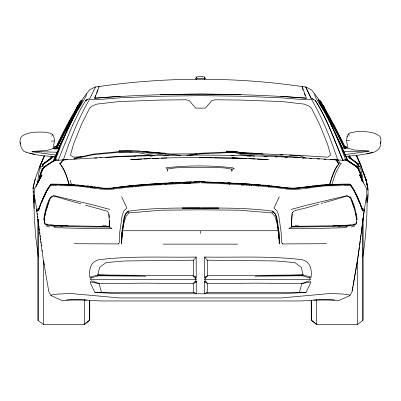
<?xml version="1.0" encoding="UTF-8"?>
<svg xmlns="http://www.w3.org/2000/svg" width="401" height="401" viewBox="0 0 401 401"><rect width="100%" height="100%" fill="white"/><g stroke="black" fill="none" stroke-linecap="round" stroke-linejoin="round"><path stroke-width="0.6" d="M38.336 257.026L35.544 235.417L34.255 216.049L33.965 202.866L34.376 188.971L38.105 182.069L36.11 186.39M38.01 219.247L38.065 320.454L43.569 324.494L84.29 324.494L89.714 320.123L89.774 300.6M43.674 260.956L43.589 324.494M84.355 299.813L84.29 324.494L89.714 320.123L89.649 300.6M138.3 186.39L138.3 185.252M196.234 293.768L196.234 280.986L196.149 282.028L193.207 283.637L146.089 283.151L99.102 283.567L90.776 281.988M362.855 218.625L362.905 320.454L357.416 324.494L316.7 324.494L311.276 320.123L311.216 300.6M310.996 277.687C312.158 270.254 310.61 261.668 302.068 259.733C269.843 255.683 237.121 257.632 204.7 257.041L204.66 277.271L205.252 278.354L204.655 279.437L205.252 280.75L207.683 283.637L207.197 292.329L204.791 293.722M311.341 300.6L311.276 320.123L316.7 324.494L316.635 299.813M367.075 201.362L366.679 188.971L359.441 174.615L362.494 181.663M379.005 135.693C372.238 131.047 363.441 131.503 355.597 131.723C354.023 132.776 346.464 131.994 349.111 135.603M38.08 320.454L38.135 219.247M362.925 320.454L362.975 218.625M367.085 194.801C367.291 215.613 366.118 236.48 362.72 257.026M44.31 155.984L40.05 165.337L35.248 178.846L33.093 187.889L33.388 200.33M122.215 236.54L122.636 230.73L123.949 223.041L125.859 216.52L128.906 212.926L161.473 210.194L200.445 209.813L239.417 210.194L271.988 212.926L275.036 216.52L276.941 223.041L278.404 232.876M165.608 183.377L165.588 184.55L166.986 183.362M356.81 218.896L356.669 222.57L355.837 224.5L353.847 225.357L346.825 226.134L332.92 226.585L291.978 227.011L289.246 228.239M33.965 202.866L34.296 197.613L34.651 197.733L35.138 199.498L37.103 211.793M89.894 277.687C88.736 270.254 90.285 261.668 98.821 259.733C131.047 255.683 163.773 257.632 196.194 257.041L193.673 260.189L193.207 275.753L196.234 279.437L195.638 280.75L193.207 283.637L193.698 292.329L196.104 293.722M204.375 79.543L204.274 76.897L200.525 76.506L196.781 76.897L195.031 78.992M367.662 200.33C369.206 189.523 366.664 178.801 361.852 169.102M121.864 238.996L121.994 236.129M350.349 225.056L332.99 225.808L291.923 226.339L291.342 225.392L292.098 213.693M347.186 185.528L347.256 184.305M380.389 143.603L380.494 141.799M254.695 156.184L241.096 154.666L235.908 152.781L226.63 152.435L226.66 151.162L236.48 151.312L241.166 153.002L298.068 155.332L302.103 156.51L306.083 158.265M54.13 149.182L54.596 146.936L55.388 146.32M200.961 208.179L218.776 208.109L182.119 208.109L200.971 208.014C224.936 207.999 249.016 207.898 272.795 211.212L275.357 213.713L276.78 217.292L279.171 232.926L279.562 243.943L279.191 243.252L278.795 232.886L276.444 217.402L275.051 213.813L272.52 211.317L271.988 212.926M347.211 137.142L347.316 136.069L348.414 133.864M361.121 233.768L362.193 225.307M362.268 224.705L363.401 215.743M359.527 245.903L360.168 241.046M360.329 239.833L360.97 234.976M292.249 212.585L291.266 226.164L291.978 227.011M43.714 219.663C44.882 211.878 46.586 203.698 50.646 196.946M196.68 79.543L196.781 76.897M363.481 215.177L365.918 199.498L366.404 197.733L366.76 197.613L367.09 202.866M357.867 257.397L359.351 247.111M235.908 152.781L236.044 151.859L226.625 151.733M357.777 258.003L353.131 285.432M310.605 281.176L310.184 283.803L305.973 292.409L281.216 293.773L119.678 293.773L94.917 292.409L90.711 283.803L90.29 281.176M44.511 217.282L46.18 209.728M347.151 136.26L346.439 140.225L347.948 148.134L353.953 149.979L369.08 150.941L343.587 151.753M357.015 167.558L356.705 166.861L357.301 163.558L359.527 169.738M57.413 152.25L31.92 151.438L47.047 150.475L53.052 148.631L54.561 140.721L53.849 136.756M122.094 233.828L122.631 231.046M352.053 290.941L352.895 286.655M38.797 181.031L40.025 175.057L43.433 167.558L53.719 160.691L55.739 159.819L53.934 160.48L43.669 167.337L40.275 174.861L39.283 179.628M39.012 180.991L40.275 174.861L43.739 167.317L53.719 160.691L56.691 159.809L58.2 160.3L65.002 143.513M37.579 183.573L38.095 181.157M40.501 173.693L40.887 171.879M80.837 101.242L81.568 100.38L82.03 100.521L80.897 103.864L73.363 117.363L58.772 148.2M82.03 100.521L80.932 103.894M231.467 171.463L231.728 170.255L231.357 169.137C220.996 166.57 210.049 168.214 199.492 167.342C188.931 168.214 177.984 166.57 167.628 169.137L165.994 167.844C188.089 165.292 210.891 165.292 232.986 167.844L234.289 168.856L231.357 169.137L232.234 169.949L232.374 170.816M55.714 185.648L55.98 184.445M98.415 275.783L91.618 277.883L90.24 277.051L97.839 274.976L145.844 276.199L98.415 275.783L97.839 274.976L99.628 267.357L106.064 262.56L124.932 260.966L193.673 260.189M35.248 178.846L33.093 187.889M206.675 292.329L299.452 292.329L301.793 283.567L309.562 280.73M56.401 185.307L56.757 184.149M75.804 110.791L77.388 105.899L79.228 104.19L80.872 101.278L86.611 93.644L86.05 95.944L84.822 98.35L76.15 112.776L68.115 128.425L61.448 144.059L55.283 160.049L54.656 159.924L53.298 160.515C61.834 141.969 69.699 123.007 80.075 105.388M167.628 169.137L167.252 170.255L167.513 171.463M40.812 176.971L41.614 174.615L38.561 181.663M46.326 209.132L49.749 199.066M63.183 160.475C70.085 139.443 78.27 118.711 89.443 99.543L95.553 99.764L120.31 97.809L160.38 96.215L200.525 95.654L240.675 96.215L280.745 97.809L305.502 99.764L311.612 99.543C322.785 118.711 330.97 139.443 337.873 160.475M95.127 87.699L95.368 86.907L89.624 89.764L86.581 93.608M41.99 166.61L42.837 164.255L52.491 156.946M41.945 166.856L42.957 164.049L50.962 158.33M41.082 171.332L42.26 168.049M42.852 166.41L43.699 164.054L51.709 158.345L52.636 156.54M326.67 243.713L282.454 243.938L282.57 243.613M39.584 208.134L38.511 210.475L36.847 210.846L36.691 209.167L38.541 208.796C42.21 200.555 44.967 191.723 50.611 184.515L51.428 184.069L69.589 184.42M41.689 202.385L46.782 190.921L50.737 185.001L51.569 184.605L70.325 184.951L70.2 184.435L70.345 185.021L90.135 186.711L107.463 188.806L133.322 185.944L155.543 184.184L200.525 181.914L245.512 184.184L267.733 185.944L293.592 188.806L310.92 186.711L330.71 185.021L330.865 184.445L329.637 184.55M97.949 89.974L94.666 98.225C165.087 92.751 235.999 92.751 306.419 98.19M39.694 207.327L40.351 205.593M41.223 203.282L42.752 199.237M96.746 93.117L99.077 86.521C166.184 76.827 234.866 76.827 301.973 86.521L303.076 90.014M91.333 95.508L93.829 90.41M54.616 159.909L59.448 147.839L54.656 159.924L57.649 160.26M44.055 156.54L39.298 168.179L44.331 155.984M54.215 147.989L54.641 146.956L55.433 146.34M65.042 143.533L72.551 125.237M142.275 151.433L165.533 153.222L165.362 153.623L153.728 152.656M51.889 136.099C54.536 132.49 46.977 133.272 45.403 132.22C37.559 131.999 28.762 131.543 21.995 136.19M356.735 221.798L355.903 223.723L353.913 224.585L345.973 225.427M54.205 160.33L56.18 155.844M56.671 154.726L57.413 153.042M95.794 95.553L94.631 98.19L120.285 96.23M36.065 186.305L38.015 181.904L42.04 174.981L40.09 178.861M93.864 90.446L95.097 87.664M274.154 207.588L279.291 196.741M98.776 87.263L99.112 86.561L95.398 86.942M44.045 196.52L46.641 191.092M55.774 148.831L62.3 135.348L72.145 116.706L80.872 101.278L81.558 101.994M55.503 149.147L62.496 134.861L72.26 116.551L81.268 100.756L81.603 100.415L82.125 101.167M56.366 148.946L63.358 134.661L73.122 116.35L82.13 100.556M91.303 95.473L89.984 98.27L85.724 100.445L80.601 109.077M56.441 149.052L63.553 134.626L73.323 116.24L81.854 101.283M72.591 125.262L80.561 109.047M57.939 149.097L69.208 126.541M72.24 120.495L72.792 119.398M50.09 158.545L51.213 156.32M54.862 149.077L66.636 125.703M39.027 208.941L38.571 209.848L36.867 210.104M21.499 136.4C18.556 140.911 20.271 147.538 23.769 151.212C33.569 155.523 44.691 155.583 55.173 156.931M154.676 155.783L136.866 152.475L127.874 151.924L119.162 151.994L119.067 151.292L119.368 150.706L128.576 150.42L137.363 150.856L180.535 155.362M52.01 156.29L50.847 158.545L42.837 164.255L44.16 163.718M56.927 146.711L58.361 144.049M76.225 112.876L76.812 111.794M78.571 108.556L81.213 103.699M195.638 278.354L196.229 277.271L196.194 257.041M199.914 182.776C171.849 184.059 143.683 184.916 115.824 188.771C100.636 191.192 85.428 185.523 70.16 185.773C63.634 186.28 56.175 183.688 49.97 185.949C44.531 193.302 41.293 202.064 38.386 210.59L36.686 210.846L43.092 258.745L48.817 291.682L50.977 295.582L62.646 300.805C76.33 297.903 90.42 301.121 104.225 300.961L296.665 300.961C310.469 301.121 324.564 297.903 338.243 300.805L349.913 295.582L352.078 291.682L357.802 258.745L364.208 210.846L364.364 209.167L362.514 208.796C358.845 200.555 356.088 191.723 350.444 184.515L349.627 184.069L341.311 184.169L330.85 184.435L330.73 184.951L349.487 184.605L350.319 185.001L354.268 190.921L359.366 202.385M66.621 125.724L80.531 100.736M119.112 151.623L93.979 154.034L74.205 158.32L73.974 158.721L93.649 154.661L119.378 152.255L132.265 152.074M109.824 209.432L94.681 205.317L53.749 195.623C48.035 197.693 48.747 205.402 46.23 209.903C45.463 214.595 42.717 219.868 45.057 224.5L47.042 225.357L54.065 226.134L83.062 226.911L108.912 227.011L111.648 228.239M74.225 243.713L118.44 243.938L119.368 242.52L119.764 232.259L122.19 215.232L123.874 210.976L126.922 207.959M46.902 190.55L48.651 187.969M49.704 186.42L50.757 184.871L51.574 184.445L58.03 184.49M135.648 186.866L136.641 185.407M318.93 101.167L319.452 100.415L319.823 100.721L321.863 104.16L323.667 105.899L325.291 110.761M302.479 275.783L309.271 277.883L310.655 277.051L303.056 274.976L255.051 276.199L302.479 275.783L303.056 274.976L301.266 267.357L294.825 262.56L275.958 260.966L207.217 260.189L204.7 257.041M108.912 227.011L109.623 226.164L108.861 214.465L108.646 212.841L107.057 211.111L85.659 205.217M50.977 295.582L51.518 294.946L58.035 294.038L70.837 293.517L119.678 297.948L281.216 297.948L330.058 293.517L342.86 294.038L349.371 294.946L349.913 295.582M205.252 278.354L207.688 275.753L207.217 260.189M41.158 166.48C38.331 170.58 38.691 176.47 37.829 181.217M292.249 212.841L293.833 211.111L296.254 210.234L305.697 207.979L318.81 204.184M319.497 101.994L320.183 101.278L314.439 93.644L315.006 95.944L316.234 98.35L324.905 112.776L332.94 128.425L339.607 144.059L345.772 160.049L347.336 160.691L357.622 167.558L360.73 174.35L362.083 180.921M310.118 281.988L301.793 283.567L254.8 283.151L207.683 283.637L204.746 282.028L205.783 281.201M195.107 277.888L196.144 277.081L193.207 275.753L97.839 274.976M91.618 277.883L90.009 279.432L196.234 279.437M50.962 197.392L52.506 196.269L54.265 196.119L61.273 198.264M44.812 167.011L46.867 165.638M48.411 164.61L49.955 163.583M52.01 162.21L56.145 159.849M85.759 100.476L87.533 99.408M268.349 187.192L270.625 186.184M353.261 224.65L354.75 224.004M85.764 100.375L86.892 99.989M291.066 209.432L306.214 205.317L347.141 195.623L349.933 197.392L351.035 199.247L354.664 209.903L356.745 219.668M339.622 198.264L346.629 196.119L348.384 196.269L349.933 197.392M321.191 203.492L322.98 202.976M324.173 202.63L339.066 198.44M345.221 156.5L357.983 155.197L366.529 153.884L372.524 152.159M43.433 167.558L44.486 167.272M319.487 100.38L319.026 100.521L319.371 102.135M366.529 153.884C372.554 153.182 380.474 151.202 380.619 143.728C380.975 141.022 381.406 138.175 379.501 135.904M351.341 226.946L354.584 226.184M54.21 140.951L51.288 141.202M336.78 159.829L342.81 160.315L346.439 159.909L347.757 160.515L334.955 132.776M105.949 225.708L104.761 225.953L102.606 225.593M65.959 159.743L67.167 159.498L62.807 160.019L61.283 162.811L59.759 163.488C64.566 169.553 66.982 176.991 69.042 184.345L71.438 184.415L70.17 180.239M298.449 225.593L296.294 225.953L295.101 225.708M186.786 155.372L200.049 153.277L226.755 152.034M368.975 151.277L344.82 154.631M189.763 155.403L200.009 153.889L231.678 152.49L236.615 152.766M294.003 188.249L314.259 185.858M58.24 160.315L63.037 159.814M90.17 187.838L96.345 187.312M315.492 185.758L319.181 185.442M320.409 185.337L323.487 185.077M324.715 184.971L328.404 184.655M94.521 158.174L96.987 157.999M100.075 157.778L101.308 157.688M105.623 157.382L120.425 156.325L152.701 155.072M84.486 156.485L73.323 157.172L70.431 155.067L73.478 144.275L81.614 124.135L89.669 108.059L92.22 105.954L96.816 104.105L118.927 101.573L159.403 100.08L186.099 99.774L189.362 100.761L195.663 108.095L205.392 108.095L211.693 100.761L214.956 99.774L241.653 100.08L282.129 101.573L304.239 104.105L308.835 105.954L311.387 108.059L319.442 124.135L327.577 144.275L330.625 155.067L327.732 157.172L299.828 155.453L289.246 155.162M160.45 183.447L132.972 185.483L113.162 187.914M161.693 183.372L166.671 183.062M168.535 182.951L173.513 182.64M175.377 182.525L181.528 182.249M338.755 226.75L339.953 226.68M345.943 226.349L347.141 226.284M330.8 184.996L338.188 184.65M141.869 159.077L130.606 159.588C157.889 157.884 185.237 157.262 212.57 157.793M143.748 158.991L150.009 158.706M152.51 158.59L158.771 158.305M161.272 158.189L166.906 157.934M184.59 182.124L191.332 181.843M194.4 181.718L204.816 181.643M346.705 227.648L318.965 228.385L288.86 228.415M119.067 151.292L127.869 151.002L136.791 151.508L168.325 155.543M196.831 78.456L204.224 78.456M332.99 225.808L346.895 225.362M134.004 156.59L135.247 156.56M150.134 156.195L151.994 156.149M166.886 155.783L168.124 155.753M349.742 158.555L350.95 158.53L358.218 164.255L359.065 166.61M241.818 185.056L243.061 185.036M160.485 94.631L200.525 94.075L240.57 94.631M342.233 148.21L347.948 148.134M69.498 185.362L75.704 185.287M94.917 292.409L194.219 292.329M112.034 228.415L81.929 228.385L54.19 227.648M303.056 274.976L207.688 275.753L204.746 277.081L205.788 277.888M165.257 154.004L196.816 153.809M343.025 184.49L349.482 184.445L350.299 184.871L351.351 186.42M98.32 226.314L109.002 226.239L109.714 225.392L109.132 226.339L98.32 226.314L68.065 225.808L50.701 225.056M237.723 244.129L163.167 244.129M190.766 183.247L183.387 183.247L184.505 183.733M122.636 230.73L278.259 230.73M204.655 279.437L310.885 279.432L309.271 277.883M66.581 300.058L86.581 300.058M313.848 300.058L334.474 300.058M364.188 210.104L362.484 209.848L361.797 208.485M302.73 226.314L292.053 226.239L291.342 225.392M231.061 155.723L234.169 155.783M325.532 185.287L331.737 185.362M299.452 292.329L305.973 292.409M53.052 148.631L58.767 148.706M213.813 157.814L244.329 158.335L268.379 159.588L257.111 159.077M151.703 184.635L161.032 184.786M199.492 157.538L244.329 158.335L232.079 157.934L237.708 158.189M50.1 158.53L51.914 158.565M247.196 156.104L250.921 156.195M263.948 156.515L267.051 156.59M349.712 140.706L346.79 140.455M279.908 154.906L283.021 154.992M54.16 225.362L68.065 225.808M330.239 159.668L333.752 159.798M275.051 156.896L277.512 156.991M284.89 157.292L287.352 157.392M219.527 182.249L223.818 182.425M200.976 182.776C229.046 184.059 257.206 184.916 285.071 188.771C300.259 191.192 315.467 185.523 330.73 185.773C337.261 186.28 344.715 183.688 350.92 185.949C356.364 193.302 359.602 202.064 362.504 210.59L364.208 210.846L362.544 210.475L360.629 205.833M240.214 158.305L246.47 158.59M248.976 158.706L255.231 158.991M62.867 184.65L70.255 184.996M294.73 157.688L296.6 157.788M302.214 158.084L304.088 158.184M309.702 158.48L311.572 158.58M317.191 158.876L319.687 159.012M239.698 152.936L247.723 153.377M250.189 153.518L255.126 153.789M286.67 187.848L293.397 188.214M53.914 226.284L55.112 226.349M61.102 226.68L62.3 226.75M227.542 182.64L230.65 182.836M236.249 183.177L238.114 183.292M239.362 183.372L249.838 184.084M238.505 152.235L260.094 153.608L263.171 154.144M324.033 159.277L325.893 159.392M280.745 96.265L306.389 98.225L302.309 87.223M252.269 184.27L255.918 184.55M257.136 184.64L260.785 184.921M262.61 185.061L266.259 185.342M146.38 152.049L148.215 152.2M150.054 152.355L152.5 152.555M304.274 187.257L311.066 187.838M72.646 184.655L74.491 184.811M77.568 185.077L78.796 185.182M81.874 185.442L83.719 185.598M86.796 185.858L88.641 186.019M55.082 225.427L47.138 224.585L45.153 223.723L44.321 221.798L44.245 218.896M301.943 86.561L305.657 86.942L311.106 98.235L315.331 100.445C327.211 119.027 334.399 140.054 342.855 160.3L344.364 159.809L345.812 160.034M91.097 186.275L92.325 186.425M94.165 186.655L95.393 186.806M97.232 187.036L98.461 187.187M56.18 155.127L32.025 151.773M268.084 185.483L269.943 185.728M271.181 185.894L273.046 186.139M275.527 186.465L277.387 186.716M278.625 186.876L285.452 187.778M46.31 226.184L49.554 226.946M300.259 157.723L297.973 157.157L241.141 153.693L236.044 151.859M356.564 167.272L357.622 167.558L360.725 174.365L361.988 180.495M61.829 198.44L80.892 203.838M29.674 153.002L34.471 154.38M26.677 152.139L26.952 152.245M356.895 163.718L358.218 164.255L349.291 157.849L348.364 156.044M345.376 159.568L347.978 160.681L348.198 160.891L346.173 160.019L356.705 166.861M46.3 224.004L47.794 224.65M129.488 185.678L132.896 187.192M313.557 99.373L311.106 98.235L305.687 86.907L311.432 89.764L314.474 93.608M345.918 159.428L346.795 159.834M346.399 159.924L347.712 160.53L342.284 148.2L327.727 117.338M357.191 167.312L357.622 167.558L361.03 175.057L362.379 181.628M53.418 156.601L54.997 157.603M348.083 156.626L350.965 158.545L349.552 155.748M350.048 157.849L358.053 163.568L359.055 166.36M91.333 280.73L99.102 283.567L101.443 292.329M345.667 146.32L346.459 146.936L346.885 147.969L345.622 146.34M195.112 281.201L196.149 282.028M228.154 183.187L229.046 184.049M273.968 207.959L277.021 210.976L278.705 215.232L281.131 232.259L281.527 242.52L282.454 243.938M359.587 166.4L360.755 168.44L362.825 179.082M320.524 100.736L334.419 125.703M358.053 163.568L359.045 166.35M204.274 76.897L206.024 78.992M350.248 196.946C354.309 203.698 356.008 211.878 357.181 219.663M257.793 184.921L258.785 186.38M315.296 100.476C327.171 119.057 334.359 140.074 342.81 160.315M322.62 108.22L324.118 110.876M322.579 108.255L320.158 103.864M319.787 100.756L328.795 116.551L338.559 134.861L345.281 148.601M324.153 110.846L327.692 117.363M319.256 102.621L321.602 106.937M322.188 108.019L322.775 109.097M320.945 105.418L319.412 102.1M121.603 196.741L126.741 207.588M349.045 156.29L350.208 158.545M334.434 125.724L345.637 147.969M331.02 124.891L342.845 148.545M338.91 141.794L342.198 148.4M52.586 134.36L53.684 136.566M344.559 148.555L337.447 134.129L327.677 115.744L318.534 99.719L327.878 115.854L337.642 134.165L344.634 148.45M345.281 148.831L338.755 135.348L328.91 116.706L320.183 101.278L321.828 104.19L323.627 105.934L325.251 110.791M355.191 192.721L360.053 203.858M356.659 155.814L361.757 168.179L356.494 155.433L361.005 165.337L366.248 180.741L367.993 189.929L365.807 178.846L367.963 187.889M342.354 149.743L345.562 157.032M119.368 150.706L119.568 151.202M362.218 170.315L366.248 180.741L365.807 178.846M304.304 93.117L305.231 95.588M118.32 243.613L118.44 243.938M351.306 199.066L354.73 209.132M128.906 212.926L128.37 211.317L125.844 213.813L124.445 217.402L122.094 232.886L121.704 243.252L121.328 243.943L121.724 232.926L124.109 217.292L125.538 213.713L128.099 211.212C151.879 207.898 175.959 207.999 199.919 208.014L199.934 208.179M344.299 184.149L344.654 185.307M355.752 213.332L356.188 215.131M345.076 184.445L345.341 185.648M74.205 158.32L74.406 159.252M362.664 179.859L363.306 182.881M360.113 171.382L360.629 173.803M165.533 153.222L165.733 154.21M278.264 231.046L278.901 236.129M43.749 261.011L43.94 262.214M44.13 263.417L44.316 264.625M42.14 250.139L42.316 251.347M37.338 213.487L37.493 214.615M40.165 235.587L40.326 236.801M40.566 238.62L40.727 239.833M40.967 241.653L41.128 242.866M41.368 244.685L41.529 245.903M37.729 216.339L37.879 217.537M38.105 219.327L38.331 221.121M38.561 222.911L38.712 224.104M38.937 225.913L39.092 227.121M39.323 228.936L39.473 230.144M39.779 232.56L39.935 233.768M229.357 183.267L229.487 184.48M204.746 282.028L204.655 280.986L204.655 293.768M108.997 214.254L109.267 217.638M278.585 235.317L278.82 238.369M33.408 191.107L33.483 192.305M33.408 191.177L33.483 192.4M20.506 142.295L20.611 144.099M53.799 184.305L53.869 185.528M109.468 220.54L109.684 224.786M278.976 237.848L279.026 238.996M226.66 151.162L226.68 151.663M241.753 183.964L241.768 185.207M243.602 184.054L243.618 185.297M246.595 184.084L246.605 185.332M357.396 324.494L357.316 260.956M249.582 184.054L249.592 185.297M251.432 183.964L251.442 185.713M34.03 208.52L33.97 194.801L33.98 201.362M291.347 225.036L291.347 226.911M256.465 184.836L256.465 186.074M200.445 231.257L200.445 233.477M38.205 180.961L37.694 183.382L38.21 180.956M331.822 177.818L329.762 184.655C314.499 184.405 299.291 190.074 284.108 187.653C256.069 183.773 227.733 182.926 199.492 181.638C171.247 182.926 142.911 183.773 114.876 187.653C99.689 190.074 84.481 184.405 69.218 184.655C67.077 177.177 64.792 169.458 59.759 163.347L61.203 162.55L62.646 159.994C154.265 153.357 246.64 153.593 338.249 160.019L339.772 162.811L341.296 163.488C336.489 169.553 334.073 176.991 332.008 184.345L329.617 184.415C331.797 177.026 333.988 169.317 339.04 163.302L337.672 162.445L336.304 159.989L333.888 159.498L336.339 159.994L337.777 162.55L339.221 163.347L335.617 168.626L331.822 177.818M357.261 166.821L347.065 159.984L357.331 166.841L357.642 167.543L357.261 166.821M33.263 188.706L33.193 187.508L33.263 188.731"/></g></svg>
